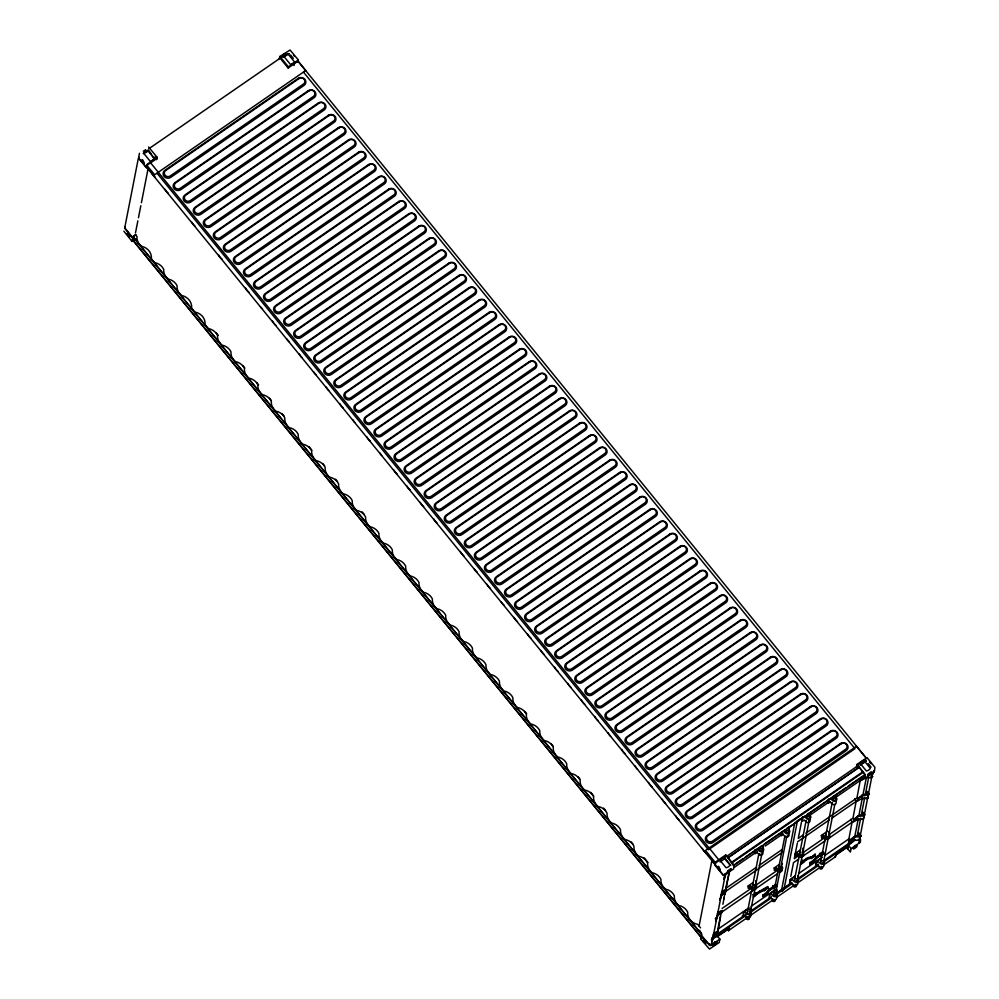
<?xml version="1.0" encoding="UTF-8"?>
<svg xmlns="http://www.w3.org/2000/svg" width="999" height="999" viewBox="0 0 999 999"><rect width="100%" height="100%" fill="white"/><g stroke="black" fill="none" stroke-linecap="round" stroke-linejoin="round"><path stroke-width="1.5" d="M800.674 863.823L800.699 863.024M768.356 887.636L768.069 888.448L767.682 886.875M815.147 854.245L815.334 855.868L814.547 855.206M762.774 896.228L762.799 896.053M858.953 833.116L860.963 836.063L860.351 834.827L855.581 836.425A1.573 1.449 11.1 0 1 854.807 836.488L849.537 840.196L849.5 842.619L853.458 840.471L859.215 840.084L859.864 836.725L854.12 837.112L849.887 840.621L849.5 842.619M867.169 798.663L866.595 797.751L867.169 798.663L868.418 797.801M867.257 794.392L866.745 791.658L867.831 795.304L869.105 794.405L868.531 793.106L863.773 794.692A1.573 1.449 11.1 0 1 862.999 794.767L857.729 798.476L857.679 800.898L861.65 798.75L867.394 798.363L868.056 795.004L862.312 795.391L858.066 798.9L857.679 800.898M870.653 777.047L871.265 777.796L872.639 776.448M766.483 892.444L767.17 894.23L766.708 892.694L762.949 895.029L763.461 895.928M754.208 894.555L767.519 886.588L768.056 888.061M814.322 861.725C815.634 856.368 803.608 871.103 814.135 861.425L813.71 860.901M712.762 937.374L717.494 933.004L717.894 931.006L713.423 934.015A1.573 1.449 11.1 0 1 713.136 934.677M716.857 916.508L720.529 913.011M138.262 158.754L124.738 227.784L132.293 237.213L133.391 237.375M139.435 153.297L138.536 158.142L146.403 167.795L147.24 164.198L157.155 157.343L148.564 147.003M753.845 884.552A1.498 1.386 11.1 0 0 752.871 886.75A1.498 1.386 11.1 0 0 755.431 886.488L754.62 884.664M785.888 830.968L786.088 832.317L787.462 832.891A1.498 1.386 11.1 0 0 788.748 831.368M782.317 889.31L777.697 892.719M789.647 884.252L783.716 888.511M809.714 817.532L809.814 816.845M825.261 837.999L820.579 862.037A1.498 1.386 11.1 0 0 822.976 863.011A1.498 1.386 11.1 0 0 822.627 860.626M862.961 776.111L864.859 778.446L874.038 772.115L874.237 770.666M763.436 895.703L763.011 896.777L767.007 893.943L766.708 892.694M810.551 863.074L810.014 862.474L813.848 860.189L813.623 860.951L815.571 857.991L819.255 855.456M784.04 889.098L797.364 821.215L804.982 815.958M145.754 150.037L145.579 150.924A2.498 0.649 -39.2 0 1 143.419 153.234M132.967 236.576L701.573 934.34L132.929 236.751L135.901 234.827M715.296 864.797L146.578 167.245L147.028 165.297L156.93 158.466M134.703 239.285L133.167 240.609L701.798 938.198M135.502 232.842L137.862 220.791M138.449 217.782L140.822 205.732M141.408 202.722L147.914 169.58M156.693 159.69L157.155 157.343M279.333 58.741L279.782 56.493L290.06 50.025L298.364 60.002L297.952 62.3M280.132 58.204L148.926 148.701M281.93 56.881L282.168 55.832M279.683 57.667L288.137 67.969M293.993 65.547L294.443 63.661M699.075 926.061L712.05 859.764M720.067 861.925L725.099 858.453L725.786 854.932L734.215 865.296L733.653 868.943L723.376 875.386L715.047 865.384L715.883 861.787L725.786 854.932M711.812 937.836L712.449 938.411L711.8 940.833M716.345 917.681L715.684 921.041L717.707 916.071L718.019 912.287L717.519 913.148A1.573 1.449 11.1 0 1 717.232 913.81M719.879 899.924L720.204 898.051M723.975 879.07L724.5 876.111M716.508 917.706L715.272 918.568M717.894 929.058L720.279 916.932M723.763 899.162L725.262 891.533M725.936 888.074L729.37 870.566M717.569 933.94L721.266 912.474L777.384 873.775M722.876 904.27L724.263 897.239M724.812 894.43L725.361 891.62L782.754 852.035M720.754 896.19A1.573 1.449 11.1 0 0 720.953 895.641L725.686 891.27L726.073 889.272L721.69 891.707M718.019 912.287L722.327 910.564L721.94 912.562L717.357 915.646M719.779 900.174L721.802 895.204L726.036 891.695L726.073 889.272M719.879 939.135L719.218 942.507L709.49 949.05L700.611 938.948L701.273 935.576L710.177 945.653L719.879 939.135L717.032 935.638M727.097 928.795L728.658 930.718L729.07 928.595L717.157 936.825M753.196 882.467L748.151 885.938L748.413 888.336L750.324 887.312L751.76 888.96A2.498 2.31 11.1 0 0 755.244 889.472A2.498 2.31 11.1 0 0 755.694 886.238M754.857 851.735L755.294 849.5L755.232 853.571L754.645 852.846M749.612 909.527L750.836 911.026A2.498 2.31 11.1 0 1 750.386 914.247A2.498 2.31 11.1 0 1 746.89 913.735L744.967 912.137L743.556 913.123L742.894 916.458L742.307 915.733M748.413 888.336L748.738 886.675L750.399 885.601L752.085 887.287A2.498 2.31 11.1 0 0 755.581 887.799A2.498 2.31 11.1 0 0 756.018 884.565M747.477 911.812L752.06 888.486M752.672 885.364L758.865 853.77M750.474 911.238L751.123 907.904M755.981 883.116L755.719 880.718M762.811 848.351L763.461 845.004M750.187 913.273L755.107 888.161M755.431 886.488L762 853.071M754.507 895.791L754.645 895.079M762.712 896.003L762.874 895.104M756.967 894.093L764.41 889.922L764.135 890.796M766.545 892.407L766.92 893.993L768.868 891.033L774.262 887.249L773.089 885.676L772.689 886.762M779.27 864.485L774.213 867.956L774.487 870.354L776.398 869.33L777.821 870.978A2.498 2.31 11.1 0 0 781.318 871.49A2.498 2.31 11.1 0 0 781.767 868.256M768.968 898.476L769.617 895.141L771.041 894.155L772.964 895.766A2.498 2.31 11.1 0 0 776.46 896.278A2.498 2.31 11.1 0 0 776.897 893.044M774.487 870.354L774.812 868.693L776.473 867.619L778.146 869.305A2.498 2.31 11.1 0 0 781.643 869.817A2.498 2.31 11.1 0 0 782.092 866.595M780.706 834.864L781.305 835.589L781.955 832.254M773.701 887.711L773.476 888.436L776.772 886.25L776.298 885.002A1.498 1.386 11.1 0 1 775.674 884.377L775.524 884.065M773.476 894.217L774.687 888.011M775.212 885.339L778.121 870.516M778.708 867.544L784.939 835.788M773.638 888.024L776.498 885.314A1.498 1.386 11.1 0 1 775.536 884.39L772.814 887M775.062 896.165L779.994 871.003M780.294 869.48L786.812 836.225M788.673 830.519L789.422 826.697M776.76 892.144L777.197 889.922M782.055 865.134L782.379 863.461M788.873 830.369L789.535 827.022M794.817 822.589L781.393 891.021L776.323 894.517M790.821 876.31L793.506 862.649L798.601 859.14M797.327 843.193L794.292 858.665L798.114 856.018M801.423 822.327L798.263 838.398L803.371 834.877M797.964 878.521A2.498 2.31 11.1 0 1 797.514 881.742A2.498 2.31 11.1 0 1 794.018 881.23L792.107 879.632L790.684 880.619L790.022 883.953L789.435 883.228M794.954 855.107L795.541 855.831L795.866 854.157L797.527 853.096L799.212 854.782A2.498 2.31 11.1 0 0 802.709 855.294A2.498 2.31 11.1 0 0 803.159 852.06M801.772 820.329L802.372 821.066L802.434 816.995M794.605 879.307L799.188 855.981M799.799 852.859L805.993 821.265M797.602 878.733L798.251 875.386M809.939 815.833L810.589 812.499M797.314 880.768L809.128 820.554M801.21 862.749L801.635 863.286L801.772 862.574M810.376 864.023L809.652 863.673L810.214 862.661M810.926 857.879L815.034 854.133L814.622 855.319M809.739 863.71L810.102 862.699L810.464 863.286M811.463 857.304L811.338 858.203L807.779 859.04L801.635 863.286M815.384 854.794L811.425 858.153L815.184 855.556L814.747 855.019L810.801 857.704L810.826 856.68L811.525 858.503L810.901 857.679M813.611 859.939L813.486 860.663M814.26 860.526L814.272 861.7M815.721 864.135L816.158 861.912L821.203 858.428M827.659 831.106L821.353 835.451L821.615 837.849L823.526 836.825L824.949 838.473A2.498 2.31 11.1 0 0 828.446 838.985A2.498 2.31 11.1 0 0 828.895 835.751M824.038 860.539A2.498 2.31 11.1 0 1 823.588 863.76A2.498 2.31 11.1 0 1 820.092 863.248L818.169 861.65L816.745 862.636L816.096 865.971L815.509 865.246M821.615 837.849L821.94 836.175L823.601 835.114L825.286 836.8A2.498 2.31 11.1 0 0 828.783 837.312A2.498 2.31 11.1 0 0 829.22 834.078M827.846 802.347L828.433 803.084L828.496 799.013M825.836 835.064L832.117 803.009M832.791 799.799L833.316 797.115M813.686 861.038L822.289 853.583L816.146 857.816L814.197 860.776M822.502 852.734L822.676 851.872A1.498 1.386 11.1 0 0 823.626 852.809L820.928 855.506M825.748 837.924L825.873 834.877A1.498 1.386 11.1 0 1 826.335 834.315M820.766 855.082L820.753 855.893L823.9 853.745L823.426 852.497M823.451 862.462L828.021 839.135M828.633 836.001L834.839 804.407M836.663 794.517L836.013 797.851L835.414 797.127M856.493 746.29L705.481 850.449L715.659 862.936L724.325 856.917M856.543 766.782L856.992 764.435L866.995 757.592L874.899 767.294L874.387 771.703M824.662 855.594L848.9 838.885L852.072 822.102L850.636 819.392M860.276 780.281L856.93 797.926L805.918 833.116M845.891 846.865L847.452 848.775L847.864 846.665L835.951 854.882L835.289 857.167L835.726 854.932L848.139 846.378M853.583 821.765L853.983 819.767L858.216 816.258L863.96 815.871L863.298 819.23L857.554 819.617L853.583 821.765L853.633 819.33L858.903 815.621A1.573 1.449 11.1 0 0 859.677 815.559L864.447 813.973M869.13 774.337L872.152 774.138L871.49 777.497L865.746 777.884L861.775 780.032L861.812 777.609L863.935 775.848M861.775 780.032L861.812 777.609M866.183 761.138L862.624 763.086L863.036 761.201M860.464 840.858L860.264 842.307L851.098 848.638L850.386 852.035L846.465 847.327M864.859 778.446L865.434 774.799L856.992 764.435M861.65 798.75L861.962 794.967M854.457 838.211L858.328 818.506M858.915 815.471L866.358 777.559M857.142 836.163L860.688 818.106M861.275 815.097L864.822 797.027M865.409 794.018L868.655 777.459M863.011 812.412L864.41 814.135M867.132 791.395L869.13 794.03L866.72 791.82M859.04 836.288L859.639 837.025L858.566 833.391M863.136 815.421L863.735 816.158L863.049 812.249M858.416 839.472L859.015 840.221M863.111 819.355L862.499 818.618L863.298 819.23M867.831 795.304L869.142 794.242M871.265 777.796L872.651 776.535M753.521 896.403L753.558 895.529A1.498 1.386 11.1 0 0 753.096 894.804L752.722 894.642M858.915 833.278L860.976 835.851L859.639 837.025M860.314 839.422L858.99 840.384M724.637 875.711L725.599 873.351M723.875 879.307L725.886 874.35L730.132 870.841M720.541 896.565L722.452 891.845L726.423 889.697M716.932 916.258L718.368 912.711L722.327 910.564M712.25 938.548L714.273 933.578L717.894 931.006M711.7 941.657L713.611 936.937L713.923 933.153M810.289 864.147L810.089 864.197M146.915 165.459L154.683 174.75L305.706 70.542L298.039 61.139L288.137 68.019M755.044 893.268L755.781 892.956L755.656 893.593M755.981 894.629L756.855 894.28L753.358 897.252A1.498 1.386 11.1 0 0 753.396 896.84L755.194 895.604M802.647 860.951C801.573 858.803 804.47 863.398 803.383 861.625M803.483 861.962L800.486 864.747A1.498 1.386 11.1 0 0 800.524 864.322L803.72 862.137M860.976 835.938L859.677 836.862M135.077 239.023L134.403 239.76M767.057 893.281L769.018 890.321L775.162 886.088M813.76 860.251L815.708 857.292L821.852 853.046M138.799 156.93L138.661 157.954L146.391 167.27M124.962 226.885L124.763 228.334L132.63 237.987L132.005 241.408L135.914 238.773M762.037 845.991L761.95 846.628M699.612 930.294L701.723 934.077L701.46 935.451L709.29 945.066C710.439 941.383 709.777 947.139 711.638 944.367L725.411 874.187L723.064 874.874L712.911 861.662M802.697 817.282L801.71 820.866M809.178 813.473L810.301 815.621A2.498 2.31 11.1 0 1 809.852 818.855A2.498 2.31 11.1 0 1 806.368 818.343L804.445 816.745M835.239 795.504L836.375 797.639A2.498 2.31 11.1 0 1 835.926 800.873A2.498 2.31 11.1 0 1 832.429 800.361L830.506 798.763M755.157 893.618C755.394 891.033 756.093 895.728 755.893 893.918M774.025 887.861L773.276 888.186L776.498 885.314M727.659 872.164L729.782 870.404M802.384 861.45L802.946 860.514L802.359 860.788M803.321 861.937L802.16 860.476M860.813 780.756L861.625 776.648M819.742 854.245C818.293 852.709 823.051 853.82 820.654 855.281M848.476 843.656L848.875 839.01M823.85 864.809L835.339 856.867M143.319 153.534L147.902 150.362L154.558 158.529M283.704 56.706L288.286 53.534M143.731 153.534L148.526 150.949L154.008 158.429A5.432 5.02 11.1 0 1 150.087 161.139L143.868 153.496A5.432 5.02 11.1 0 1 147.79 150.799L148.526 151.149M283.579 57.068L289.298 53.596M132.929 236.751L135.539 235.052M856.767 765.609L865.434 759.54M860.077 765.346L866.37 761.013M733.528 865.671L864.784 775.187L863.173 772.339L859.09 767.269L727.884 857.766L733.578 865.683M727.896 857.854L859.115 767.344L856.78 765.559M731.555 862.337L862.761 771.827M731.967 862.836L863.198 772.314M800.461 818.818L796.727 821.178M735.252 864.06L742.844 858.828M745.366 857.08L759.29 847.477M764.347 843.98L784.602 830.019M788.398 827.397L796.215 822.589L795.641 822.077M808.803 813.336L845.654 787.911M848.188 786.163L862.162 776.523M734.565 867.169L757.529 851.335M765.172 846.053L783.029 833.74M809.352 815.584L829.757 801.51M837.412 796.228L860.376 780.394M755.232 853.571L757.155 852.534L758.578 854.182A2.498 2.31 11.1 0 0 762.075 854.694A2.498 2.31 11.1 0 0 762.512 851.473M781.305 835.589L783.216 834.565L784.64 836.2A2.498 2.31 11.1 0 0 788.136 836.712A2.498 2.31 11.1 0 0 788.586 833.491M802.372 821.066L804.282 820.029L805.706 821.678A2.498 2.31 11.1 0 0 809.202 822.189A2.498 2.31 11.1 0 0 809.652 818.955M828.433 803.084L830.356 802.047L831.78 803.696A2.498 2.31 11.1 0 0 835.276 804.207A2.498 2.31 11.1 0 0 835.713 800.986M873.201 773.413L871.927 774.437L873.163 773.576M756.63 867.107L726.023 888.223L729.72 870.941M759.19 865.346L782.142 849.512M797.602 841.795L829.482 819.804M832.03 818.044L856.268 801.323L854.732 798.526L856.168 801.235L852.959 818.193L828.72 834.914M800.324 849.949L795.279 853.433L795.866 854.157M795.541 855.831L797.464 854.807L798.888 856.455A2.498 2.31 11.1 0 0 802.384 856.967A2.498 2.31 11.1 0 0 802.821 853.733M722.052 908.491L751.385 888.248M755.207 885.614L778.171 869.779M803.221 852.497L824.899 837.549M801.161 857.379L825.386 840.659M829.22 838.024L852.172 822.189M863.735 816.158L865.084 814.772M801.348 862.037L807.492 857.804L811.126 856.905M756.53 893.568L760.227 891.021L764.322 889.809M802.434 861.9L807.354 858.516L811.538 857.417M760.788 890.846L753.558 895.991A1.498 1.386 11.1 0 0 753.458 895.554M800.699 863.473L807.929 858.328M764.21 890.721L766.745 888.96M822.676 851.872L819.729 854.62M774.725 885.551L768.581 889.797L766.483 893.468L768.443 890.509L773.363 887.112M820.778 855.519L823.463 853.658A1.498 1.386 11.1 0 0 823.9 853.745M762.674 896.103L766.545 893.556M763.336 895.803L767.244 893.206M717.994 929.17L748.601 908.054M751.148 906.293L774.113 890.459M795.329 875.823L790.234 879.345L789.61 884.015M799.163 873.188L822.115 857.354M749.275 908.041L742.956 912.399L743.556 913.123M775.336 890.059L769.03 894.417L769.617 895.141M791.358 879.02L795.142 876.41M713.336 936.862L746.228 914.185M771.515 896.74L750.012 911.563A1.498 1.386 11.1 0 1 749.774 913.511A1.498 1.386 11.1 0 1 747.677 913.198A1.498 1.386 11.1 0 1 747.951 911.263M776.573 893.243L781.63 889.759L782.941 890.496L781.393 891.021L782.417 890.846M784.277 887.936L791.895 882.679M798.251 878.296L818.581 864.272M823.663 860.763L854.157 839.734A1.573 1.449 11.1 0 0 854.932 839.784M851.061 842.132L848.638 843.743M711.725 939.072L745.916 915.484M750.986 911.987L769.992 898.888M782.667 890.146L791.583 883.99M797.951 879.595L818.331 865.534M824.699 861.15L852.721 841.82M711.3 939.809L729.345 928.308L728.658 930.718M728.87 930.319L746.603 918.093M749.138 916.345L773.189 899.749M776.997 897.127L793.456 885.763M797.252 883.153L820.054 867.419M847.452 848.775L848.351 845.266L855.444 839.659M298.039 61.189L866.707 758.691L856.368 746.141M150.612 162.862L719.292 860.439M861.425 779.607L865.396 777.459M853.233 821.328L855.881 819.904M849.15 842.194L851.785 840.771M783.378 831.268L785.301 832.866A2.498 2.31 11.1 0 0 788.798 833.378A2.498 2.31 11.1 0 0 789.247 830.144M757.317 849.25L759.228 850.848A2.498 2.31 11.1 0 0 762.724 851.36A2.498 2.31 11.1 0 0 763.174 848.126M817.519 864.997L819.442 866.595A2.498 2.31 11.1 0 0 823.875 864.984M791.445 882.966L793.368 884.577A2.498 2.31 11.1 0 0 797.814 882.966M770.391 897.502L772.302 899.1A2.498 2.31 11.1 0 0 776.747 897.502M744.317 915.484L746.241 917.082A2.498 2.31 11.1 0 0 749.737 917.594A2.498 2.31 11.1 0 0 750.174 914.36M298.364 60.002L288.361 66.846L279.92 56.518M768.318 887.424L764.347 890.009L763.673 889.222L763.748 890.321M861.725 798.026L862.337 798.126A1.573 1.449 11.1 0 0 863.111 798.051M813.661 859.889L814.272 860.713M855.082 840.097L853.109 840.047L853.77 836.687M150.999 153.534L148.152 150.062M869.43 761.962L871.153 763.736M859.09 767.269L857.279 766.171L726.086 856.755L725.574 856.056M826.073 836.263L827.459 836.825A1.498 1.386 11.1 0 0 828.733 835.289M748.638 917.094C750.761 921.902 744.355 918.093 746.34 917.606L746.54 918.98L747.926 919.555L749.113 918.73L748.913 917.357M293.943 55.632L294.568 56.281M290.547 54.97L293.319 58.367M868.143 763.548L871.078 767.157M303.521 72.19L854.957 748.688L708.478 849.724L157.03 173.227M857.866 815.821L857.204 819.18L858.241 818.993A1.573 1.449 11.1 0 0 859.015 818.918M848.238 845.129L851.098 848.638M828.596 831.905L829.182 832.629M821.353 835.451L821.94 836.175M820.154 853.221L821.39 854.744M816.158 861.912L816.745 862.636M802.846 848.213L803.121 850.611L802.522 849.887M790.084 879.882L790.684 880.619M774.213 867.956L774.812 868.693M773.026 885.726L774.262 887.249M155.157 156.294L156.918 158.516M748.151 885.938L748.738 886.675M725.099 858.453L730.806 865.446M722.115 891.42L721.453 894.779M717.494 933.004L713.261 936.513M216.221 332.904L218.194 335.327M242.832 365.559L244.805 367.969M256.631 382.48L258.604 384.902M269.443 398.201L271.416 400.624M282.255 413.923L284.228 416.333M308.866 446.565L311.825 450.199M322.665 463.499L324.638 465.909M335.489 479.208L337.45 481.63M362.1 511.863L364.061 514.273M524.725 711.363L526.698 713.786M551.336 744.005L553.309 746.428M577.946 776.66L579.919 779.07M590.759 792.382L593.718 796.003M603.571 808.091L605.544 810.514M631.168 841.945L633.141 844.367M643.98 857.666L647.926 862.512M135.202 234.353L136.975 236.538A12.163 11.214 11.1 0 0 141.471 246.328A12 11.064 11.1 0 1 151.373 258.466A12.163 11.214 11.1 0 0 154.833 262.712A12 11.064 11.1 0 1 163.686 269.305A12.163 11.214 11.1 0 0 168.182 279.096A12 11.064 11.1 0 1 177.048 285.689A12.163 11.214 11.1 0 0 181.543 295.479A12.325 11.364 11.1 0 1 191.633 307.854A12.163 11.214 11.1 0 0 195.092 312.1A12.163 11.214 11.1 0 1 205.082 324.363A12.163 11.214 11.1 0 0 208.541 328.609A12.163 11.214 11.1 0 1 217.495 335.314A12.163 11.214 11.1 0 0 221.99 345.105A12.163 11.214 11.1 0 1 230.956 351.823A12.163 11.214 11.1 0 0 235.439 361.613A12.163 11.214 11.1 0 1 244.405 368.319A12.163 11.214 11.1 0 0 248.901 378.109A12.163 11.214 11.1 0 1 257.854 384.827A12.163 11.214 11.1 0 0 262.35 394.617A12.163 11.214 11.1 0 1 271.303 401.323A12.163 11.214 11.1 0 0 275.799 411.113A12.163 11.214 11.1 0 1 284.765 417.832A12.163 11.214 11.1 0 0 289.248 427.622A12.163 11.214 11.1 0 1 298.214 434.328A12.163 11.214 11.1 0 0 302.709 444.13A12.163 11.214 11.1 0 1 311.663 450.836A12.163 11.214 11.1 0 0 316.159 460.626A12.163 11.214 11.1 0 1 325.112 467.332A12.163 11.214 11.1 0 0 329.608 477.135A12.163 11.214 11.1 0 1 338.574 483.841A12.325 11.364 11.1 0 0 343.156 493.756A12.325 11.364 11.1 0 1 352.21 500.574A12.163 11.214 11.1 0 0 356.705 510.377A12 11.064 11.1 0 1 365.572 516.958A12.163 11.214 11.1 0 0 370.067 526.76A12 11.064 11.1 0 1 378.921 533.354A12.163 11.214 11.1 0 0 383.416 543.144A12 11.064 11.1 0 1 392.282 549.737A12.163 11.214 11.1 0 0 396.778 559.527A12 11.064 11.1 0 1 405.644 566.121A12.163 11.214 11.1 0 0 410.127 575.911A12 11.064 11.1 0 1 418.993 582.504A12.163 11.214 11.1 0 0 423.489 592.295A12 11.064 11.1 0 1 432.355 598.888A12.163 11.214 11.1 0 0 436.838 608.678A12 11.064 11.1 0 1 445.704 615.272A12.163 11.214 11.1 0 0 450.199 625.062A12 11.064 11.1 0 1 459.065 631.655A12.163 11.214 11.1 0 0 463.548 641.445A12 11.064 11.1 0 1 472.415 648.039A12.163 11.214 11.1 0 0 476.91 657.841A12.325 11.364 11.1 0 1 485.964 664.66A12.163 11.214 11.1 0 0 490.459 674.45A12.163 11.214 11.1 0 1 499.425 681.168A12.163 11.214 11.1 0 0 503.908 690.958A12.163 11.214 11.1 0 1 512.874 697.664A12.163 11.214 11.1 0 0 517.357 707.467A12.163 11.214 11.1 0 1 526.323 714.173A12.163 11.214 11.1 0 0 530.819 723.963A12.163 11.214 11.1 0 1 539.772 730.669A12.163 11.214 11.1 0 0 544.268 740.471A12.163 11.214 11.1 0 1 553.234 747.177A12.163 11.214 11.1 0 0 557.717 756.967A12.163 11.214 11.1 0 1 566.683 763.686A12.163 11.214 11.1 0 0 571.166 773.476A12.163 11.214 11.1 0 1 580.132 780.182A12.163 11.214 11.1 0 0 584.627 789.972A12.163 11.214 11.1 0 1 593.581 796.69A12.163 11.214 11.1 0 0 598.076 806.48A12.163 11.214 11.1 0 1 607.042 813.186A12.163 11.214 11.1 0 0 611.525 822.976A12.163 11.214 11.1 0 1 620.491 829.694A12.163 11.214 11.1 0 0 624.974 839.485A12.163 11.214 11.1 0 1 633.94 846.19A12.325 11.364 11.1 0 0 638.523 856.106A12.325 11.364 11.1 0 1 647.589 862.936A12.163 11.214 11.1 0 0 652.072 872.726A12 11.064 11.1 0 1 660.938 879.32A12.163 11.214 11.1 0 0 665.434 889.11A12 11.064 11.1 0 1 674.3 895.703A12.163 11.214 11.1 0 0 678.783 905.494A12 11.064 11.1 0 1 687.649 912.087A12.163 11.214 11.1 0 0 697.652 924.35L700.549 927.871M133.192 240.434L701.835 938.024M132.005 241.408L123.876 231.206M860.251 840.946L860.514 839.572L860.102 841.957L858.865 842.819L872.639 772.627L874.013 770.753M832.267 802.484L832.567 803.159M802.372 852.609L802.572 853.983A1.498 1.386 11.1 0 1 799.999 854.232A1.498 1.386 11.1 0 1 800.986 852.035M762.387 848.675L762.587 850.049A1.498 1.386 11.1 0 1 760.014 850.311A1.498 1.386 11.1 0 1 761.001 848.114M714.897 941.57L714.847 942.257A5.432 5.02 11.1 0 1 712.537 944.48M530.956 638.161A12.163 11.214 11.1 0 1 527.497 633.915M490.509 588.536A12.163 11.214 11.1 0 1 487.05 584.29M517.507 621.665A12.163 11.214 11.1 0 1 514.048 617.419M705.744 852.584A12.163 11.214 11.1 0 1 702.285 848.338M679.033 819.817A12.163 11.214 11.1 0 1 675.574 815.571M665.671 803.421A12.163 11.214 11.1 0 1 662.212 799.188M652.122 786.812A12.325 11.364 11.1 0 1 648.563 782.442M637.537 769.28A12.163 11.214 11.1 0 1 635.114 765.946M625.124 753.683A12.163 11.214 11.1 0 1 621.665 749.437M610.626 736.275A12.163 11.214 11.1 0 1 608.216 732.941M598.214 720.679A12.163 11.214 11.1 0 1 594.755 716.433M584.765 704.17A12.163 11.214 11.1 0 1 581.306 699.937M571.316 687.674A12.163 11.214 11.1 0 1 567.857 683.428M557.867 671.166A12.163 11.214 11.1 0 1 554.408 666.92M544.405 654.67A12.163 11.214 11.1 0 1 540.946 650.424M504.058 605.157A12.163 11.214 11.1 0 1 501.248 602.085M477.147 572.152A12.163 11.214 11.1 0 1 474.338 569.08M463.798 555.769A12.163 11.214 11.1 0 1 460.339 551.523M437.087 523.001A12.163 11.214 11.1 0 1 433.628 518.756M423.726 506.618A12.163 11.214 11.1 0 1 420.267 502.372M410.364 490.222A12.163 11.214 11.1 0 1 406.905 485.989M397.015 473.838A12.163 11.214 11.1 0 1 393.556 469.605M381.668 455.519A12.163 11.214 11.1 0 1 380.194 453.209M370.304 441.071A12.163 11.214 11.1 0 1 366.845 436.825M354.695 422.465A12.325 11.364 11.1 0 1 353.196 420.092M343.206 407.829A12.163 11.214 11.1 0 1 339.747 403.584M328.708 390.422A12.163 11.214 11.1 0 1 326.298 387.088M316.296 374.825A12.163 11.214 11.1 0 1 313.486 371.753M301.81 357.417A12.163 11.214 11.1 0 1 299.388 354.083M289.398 341.82A12.163 11.214 11.1 0 1 286.588 338.748M275.949 325.312A12.163 11.214 11.1 0 1 272.49 321.079M262.487 308.816A12.163 11.214 11.1 0 1 260.502 306.88M249.038 292.307A12.163 11.214 11.1 0 1 245.579 288.074M222.14 259.303A12.163 11.214 11.1 0 1 218.681 255.057M155.07 177.023A12.163 11.214 11.1 0 1 151.611 172.79M195.13 226.186A12.163 11.214 11.1 0 1 191.671 221.94M168.419 193.419A12.163 11.214 11.1 0 1 164.96 189.173M143.332 151.261A3.996 1.036 -39.2 0 1 145.417 149.975M795.429 884.39A1.498 1.386 11.1 0 1 796.24 886.225A1.498 1.386 11.1 0 1 794.292 886.925A1.498 1.386 11.1 0 1 793.468 885.102M809.714 817.544A1.498 1.386 11.1 0 1 807.429 818.056A1.498 1.386 11.1 0 1 807.417 815.858M809.065 820.878A1.498 1.386 11.1 0 1 808.591 821.44M806.493 821.141A1.498 1.386 11.1 0 1 806.193 820.466M760.689 846.328A1.498 1.386 11.1 0 1 763.024 847.077A1.498 1.386 11.1 0 1 761.538 848.838A1.498 1.386 11.1 0 1 760.214 846.89M759.977 854.095A1.498 1.386 11.1 0 1 759.365 853.646M749.125 916.845A1.498 1.386 11.1 0 1 748.413 917.094M747.639 916.982A1.498 1.386 11.1 0 1 747.027 916.533M776.772 886.25A1.498 1.386 11.1 0 1 776.335 886.175M786.75 828.346A1.498 1.386 11.1 0 1 789.098 829.095A1.498 1.386 11.1 0 1 787.612 830.856A1.498 1.386 11.1 0 1 786.288 828.908M774.974 899.375A1.498 1.386 11.1 0 1 774.712 901.31A1.498 1.386 11.1 0 1 772.614 900.998A1.498 1.386 11.1 0 1 772.876 899.063M785.888 830.943A1.498 1.386 11.1 0 1 787.075 830.132M775.499 893.131A1.498 1.386 11.1 0 1 775.848 895.529A1.498 1.386 11.1 0 1 773.451 894.542L773.551 893.843A1.498 1.386 11.1 0 1 774.725 893.019M821.49 866.408A1.498 1.386 11.1 0 1 822.314 868.243A1.498 1.386 11.1 0 1 820.366 868.943A1.498 1.386 11.1 0 1 819.542 867.12M835.589 798.189A1.498 1.386 11.1 0 1 834.602 800.386L833.228 799.824L833.016 798.463A1.498 1.386 11.1 0 1 833.491 797.876M796.565 878.608A1.498 1.386 11.1 0 1 797.102 880.843A1.498 1.386 11.1 0 1 794.667 880.481A1.498 1.386 11.1 0 1 795.791 878.496M787.999 835.414A1.498 1.386 11.1 0 1 787.537 835.976M780.694 866.682A1.498 1.386 11.1 0 1 780.319 869.33L778.945 868.768L778.733 867.382A1.498 1.386 11.1 0 1 779.919 866.57M820.679 861.325A1.498 1.386 11.1 0 1 821.865 860.514M802.234 855.656A1.498 1.386 11.1 0 1 801.772 856.218M721.54 892.569A1.573 1.449 11.1 0 1 721.328 892.944M725.049 874.774A1.573 1.449 11.1 0 1 724.762 875.449M285.864 54.158A2.498 0.649 -39.2 0 1 284.715 55.657M283.704 56.468A2.498 0.649 -39.2 0 1 282.754 57.018M282.555 55.395A3.996 1.036 -39.2 0 1 284.715 53.746M855.132 845.504A5.432 5.02 11.1 0 1 854.17 846.777M713.136 944.842L713.286 945.791A3.996 1.036 -39.2 0 0 716.445 943.605L717.07 942.119A2.498 0.649 -39.2 0 0 715.296 942.532A2.498 0.649 -39.2 0 0 713.136 944.842M727.559 871.328L727.384 872.227A2.498 0.649 -39.2 0 0 729.17 871.815A2.498 0.649 -39.2 0 0 731.318 869.505L731.168 868.556A3.996 1.036 -39.2 0 0 728.009 870.728L727.559 871.328M853.421 848.076L853.583 849.025A3.996 1.036 -39.2 0 0 856.73 846.852L857.367 845.354A2.498 0.649 -39.2 0 0 855.581 845.766A2.498 0.649 -39.2 0 0 853.421 848.076M867.844 774.562L867.669 775.461A2.498 0.649 -39.2 0 0 869.455 775.049A2.498 0.649 -39.2 0 0 871.615 772.739L871.453 771.79A3.996 1.036 -39.2 0 0 868.306 773.963L867.844 774.562M284.153 56.743L290.384 64.373A5.432 5.02 11.1 0 0 294.293 61.676L288.074 54.033A5.432 5.02 11.1 0 0 284.153 56.743M719.854 860.102L726.073 867.731A5.432 5.02 11.1 0 0 729.994 865.034L723.763 857.404A5.432 5.02 11.1 0 0 719.854 860.102M860.139 763.336L866.37 770.978A5.432 5.02 11.1 0 0 870.279 768.268L864.06 760.639A5.432 5.02 11.1 0 0 860.139 763.336M703.758 939.435L703.521 939.609A6.319 1.811 55.4 0 0 703.358 940.471L705.556 943.643A6.319 1.811 55.4 0 0 705.968 942.606L703.758 939.435M298.239 78.359L164.947 170.292A4.733 4.358 11.1 0 0 164.111 176.411A4.733 4.358 11.1 0 0 170.717 177.372L304.008 85.439A4.733 4.358 11.1 0 0 304.845 79.333A4.733 4.358 11.1 0 0 298.239 78.359M299.001 78.559L165.722 170.492A3.659 3.384 11.1 0 0 165.06 175.237A3.659 3.384 11.1 0 0 170.192 175.986L303.471 84.053A3.659 3.384 11.1 0 0 304.133 79.308A3.659 3.384 11.1 0 0 299.001 78.559M308.279 90.684L174.987 182.617A4.733 4.358 11.1 0 0 174.151 188.724A4.733 4.358 11.1 0 0 180.757 189.698L314.048 97.765A4.733 4.358 11.1 0 0 314.885 91.646A4.733 4.358 11.1 0 0 308.279 90.684M309.041 90.884L175.762 182.817A3.659 3.384 11.1 0 0 175.1 187.55A3.659 3.384 11.1 0 0 180.232 188.299L313.511 96.366A3.659 3.384 11.1 0 0 314.173 91.633A3.659 3.384 11.1 0 0 309.041 90.884M318.319 102.997L185.027 194.93A4.733 4.358 11.1 0 0 184.191 201.049A4.733 4.358 11.1 0 0 190.809 202.01L324.088 110.077A4.733 4.358 11.1 0 0 324.937 103.971A4.733 4.358 11.1 0 0 318.319 102.997M319.081 103.197L185.802 195.13A3.659 3.384 11.1 0 0 185.14 199.875A3.659 3.384 11.1 0 0 190.272 200.624L323.564 108.691A3.659 3.384 11.1 0 0 324.213 103.946A3.659 3.384 11.1 0 0 319.081 103.197M328.359 115.322L195.08 207.255A4.733 4.358 11.1 0 0 194.231 213.361A4.733 4.358 11.1 0 0 200.849 214.335L334.128 122.402A4.733 4.358 11.1 0 0 334.977 116.284A4.733 4.358 11.1 0 0 328.359 115.322M329.121 115.522L195.841 207.455A3.659 3.384 11.1 0 0 195.192 212.188A3.659 3.384 11.1 0 0 200.312 212.937L333.604 121.004A3.659 3.384 11.1 0 0 334.253 116.271A3.659 3.384 11.1 0 0 329.121 115.522M338.399 127.635L205.12 219.568A4.733 4.358 11.1 0 0 204.271 225.687A4.733 4.358 11.1 0 0 210.889 226.648L344.168 134.715A4.733 4.358 11.1 0 0 345.017 128.609A4.733 4.358 11.1 0 0 338.399 127.635M339.161 127.835L205.881 219.768A3.659 3.384 11.1 0 0 205.232 224.5A3.659 3.384 11.1 0 0 210.352 225.262L343.644 133.329A3.659 3.384 11.1 0 0 344.293 128.584A3.659 3.384 11.1 0 0 339.161 127.835M348.439 139.96L215.16 231.893A4.733 4.358 11.1 0 0 214.31 237.999A4.733 4.358 11.1 0 0 220.929 238.973L354.208 147.04A4.733 4.358 11.1 0 0 355.057 140.921A4.733 4.358 11.1 0 0 348.439 139.96M349.213 140.16L215.921 232.093A3.659 3.384 11.1 0 0 215.272 236.825A3.659 3.384 11.1 0 0 220.392 237.575L353.683 145.642A3.659 3.384 11.1 0 0 354.333 140.909A3.659 3.384 11.1 0 0 349.213 140.16M358.479 152.273L225.2 244.206A4.733 4.358 11.1 0 0 224.35 250.312A4.733 4.358 11.1 0 0 230.969 251.286L364.248 159.353A4.733 4.358 11.1 0 0 365.097 153.247A4.733 4.358 11.1 0 0 358.479 152.273M359.253 152.472L225.961 244.405A3.659 3.384 11.1 0 0 225.312 249.138A3.659 3.384 11.1 0 0 230.432 249.9L363.723 157.967A3.659 3.384 11.1 0 0 364.373 153.222A3.659 3.384 11.1 0 0 359.253 152.472M368.519 164.585L235.24 256.518A4.733 4.358 11.1 0 0 234.39 262.637A4.733 4.358 11.1 0 0 241.009 263.599L374.3 171.666A4.733 4.358 11.1 0 0 375.137 165.559A4.733 4.358 11.1 0 0 368.519 164.585M369.293 164.785L236.001 256.718A3.659 3.384 11.1 0 0 235.352 261.463A3.659 3.384 11.1 0 0 240.472 262.213L373.763 170.28A3.659 3.384 11.1 0 0 374.413 165.547A3.659 3.384 11.1 0 0 369.293 164.785M378.559 176.91L245.279 268.843A4.733 4.358 11.1 0 0 244.443 274.95A4.733 4.358 11.1 0 0 251.049 275.924L384.34 183.991A4.733 4.358 11.1 0 0 385.177 177.872A4.733 4.358 11.1 0 0 378.559 176.91M379.333 177.11L246.041 269.043A3.659 3.384 11.1 0 0 245.392 273.776A3.659 3.384 11.1 0 0 250.524 274.525L383.803 182.592A3.659 3.384 11.1 0 0 384.453 177.859A3.659 3.384 11.1 0 0 379.333 177.11M388.611 189.223L255.319 281.156A4.733 4.358 11.1 0 0 254.483 287.275A4.733 4.358 11.1 0 0 261.089 288.236L394.38 196.303A4.733 4.358 11.1 0 0 395.217 190.197A4.733 4.358 11.1 0 0 388.611 189.223M389.373 189.423L256.081 281.356A3.659 3.384 11.1 0 0 255.432 286.101A3.659 3.384 11.1 0 0 260.564 286.85L393.843 194.917A3.659 3.384 11.1 0 0 394.493 190.172A3.659 3.384 11.1 0 0 389.373 189.423M398.651 201.548L265.359 293.481A4.733 4.358 11.1 0 0 264.523 299.588A4.733 4.358 11.1 0 0 271.129 300.562L404.42 208.629A4.733 4.358 11.1 0 0 405.257 202.51A4.733 4.358 11.1 0 0 398.651 201.548M399.413 201.748L266.121 293.681A3.659 3.384 11.1 0 0 265.472 298.414A3.659 3.384 11.1 0 0 270.604 299.163L403.883 207.23A3.659 3.384 11.1 0 0 404.545 202.497A3.659 3.384 11.1 0 0 399.413 201.748M408.691 213.861L275.399 305.794A4.733 4.358 11.1 0 0 274.563 311.913A4.733 4.358 11.1 0 0 281.169 312.874L414.46 220.941A4.733 4.358 11.1 0 0 415.297 214.835A4.733 4.358 11.1 0 0 408.691 213.861M409.453 214.061L276.174 305.994A3.659 3.384 11.1 0 0 275.512 310.739A3.659 3.384 11.1 0 0 280.644 311.488L413.923 219.555A3.659 3.384 11.1 0 0 414.585 214.81A3.659 3.384 11.1 0 0 409.453 214.061M418.731 226.186L285.439 318.119A4.733 4.358 11.1 0 0 284.603 324.225A4.733 4.358 11.1 0 0 291.209 325.199L424.5 233.267A4.733 4.358 11.1 0 0 425.337 227.148A4.733 4.358 11.1 0 0 418.731 226.186M419.493 226.386L286.214 318.319A3.659 3.384 11.1 0 0 285.552 323.052A3.659 3.384 11.1 0 0 290.684 323.801L423.963 231.868A3.659 3.384 11.1 0 0 424.625 227.135A3.659 3.384 11.1 0 0 419.493 226.386M428.771 238.499L295.479 330.432A4.733 4.358 11.1 0 0 294.643 336.538A4.733 4.358 11.1 0 0 301.261 337.512L434.54 245.579A4.733 4.358 11.1 0 0 435.389 239.473A4.733 4.358 11.1 0 0 428.771 238.499M429.533 238.699L296.253 330.632A3.659 3.384 11.1 0 0 295.592 335.364A3.659 3.384 11.1 0 0 300.724 336.126L434.016 244.193A3.659 3.384 11.1 0 0 434.665 239.448A3.659 3.384 11.1 0 0 429.533 238.699M438.811 250.824L305.532 342.744A4.733 4.358 11.1 0 0 304.683 348.863A4.733 4.358 11.1 0 0 311.301 349.825L444.58 257.892A4.733 4.358 11.1 0 0 445.429 251.785A4.733 4.358 11.1 0 0 438.811 250.824M439.572 251.011L306.293 342.944A3.659 3.384 11.1 0 0 305.644 347.689A3.659 3.384 11.1 0 0 310.764 348.439L444.056 256.506A3.659 3.384 11.1 0 0 444.705 251.773A3.659 3.384 11.1 0 0 439.572 251.011M448.851 263.137L315.572 355.07A4.733 4.358 11.1 0 0 314.722 361.176A4.733 4.358 11.1 0 0 321.341 362.15L454.62 270.217A4.733 4.358 11.1 0 0 455.469 264.111A4.733 4.358 11.1 0 0 448.851 263.137M449.612 263.336L316.333 355.269A3.659 3.384 11.1 0 0 315.684 360.002A3.659 3.384 11.1 0 0 320.804 360.751L454.095 268.818A3.659 3.384 11.1 0 0 454.745 264.086A3.659 3.384 11.1 0 0 449.612 263.336M458.891 275.449L325.612 367.382A4.733 4.358 11.1 0 0 324.762 373.501A4.733 4.358 11.1 0 0 331.381 374.463L464.66 282.53A4.733 4.358 11.1 0 0 465.509 276.423A4.733 4.358 11.1 0 0 458.891 275.449M459.665 275.649L326.373 367.582A3.659 3.384 11.1 0 0 325.724 372.327A3.659 3.384 11.1 0 0 330.844 373.077L464.135 281.144A3.659 3.384 11.1 0 0 464.785 276.411A3.659 3.384 11.1 0 0 459.665 275.649M468.931 287.774L335.652 379.707A4.733 4.358 11.1 0 0 334.802 385.814A4.733 4.358 11.1 0 0 341.421 386.788L474.7 294.855A4.733 4.358 11.1 0 0 475.549 288.736A4.733 4.358 11.1 0 0 468.931 287.774M469.705 287.974L336.413 379.907A3.659 3.384 11.1 0 0 335.764 384.64A3.659 3.384 11.1 0 0 340.884 385.389L474.175 293.456A3.659 3.384 11.1 0 0 474.825 288.723A3.659 3.384 11.1 0 0 469.705 287.974M478.971 300.087L345.691 392.02A4.733 4.358 11.1 0 0 344.842 398.139A4.733 4.358 11.1 0 0 351.461 399.101L484.752 307.168A4.733 4.358 11.1 0 0 485.589 301.061A4.733 4.358 11.1 0 0 478.971 300.087M479.745 300.287L346.453 392.22A3.659 3.384 11.1 0 0 345.804 396.965A3.659 3.384 11.1 0 0 350.924 397.714L484.215 305.781A3.659 3.384 11.1 0 0 484.865 301.036A3.659 3.384 11.1 0 0 479.745 300.287M489.011 312.412L355.731 404.345A4.733 4.358 11.1 0 0 354.895 410.452A4.733 4.358 11.1 0 0 361.501 411.426L494.792 319.493A4.733 4.358 11.1 0 0 495.629 313.374A4.733 4.358 11.1 0 0 489.011 312.412M489.785 312.612L356.493 404.545A3.659 3.384 11.1 0 0 355.844 409.278A3.659 3.384 11.1 0 0 360.976 410.027L494.255 318.094A3.659 3.384 11.1 0 0 494.905 313.361A3.659 3.384 11.1 0 0 489.785 312.612M499.063 324.725L365.771 416.658A4.733 4.358 11.1 0 0 364.935 422.777A4.733 4.358 11.1 0 0 371.541 423.738L504.832 331.805A4.733 4.358 11.1 0 0 505.669 325.699A4.733 4.358 11.1 0 0 499.063 324.725M499.825 324.925L366.533 416.858A3.659 3.384 11.1 0 0 365.884 421.603A3.659 3.384 11.1 0 0 371.016 422.352L504.295 330.419A3.659 3.384 11.1 0 0 504.945 325.674A3.659 3.384 11.1 0 0 499.825 324.925M509.103 337.05L375.811 428.983A4.733 4.358 11.1 0 0 374.975 435.089A4.733 4.358 11.1 0 0 381.581 436.063L514.872 344.131A4.733 4.358 11.1 0 0 515.709 338.012A4.733 4.358 11.1 0 0 509.103 337.05M509.865 337.25L376.573 429.183A3.659 3.384 11.1 0 0 375.924 433.916A3.659 3.384 11.1 0 0 381.056 434.665L514.335 342.732A3.659 3.384 11.1 0 0 514.997 337.999A3.659 3.384 11.1 0 0 509.865 337.25M519.143 349.363L385.851 441.296A4.733 4.358 11.1 0 0 385.015 447.402A4.733 4.358 11.1 0 0 391.62 448.376L524.912 356.443A4.733 4.358 11.1 0 0 525.749 350.337A4.733 4.358 11.1 0 0 519.143 349.363M519.905 349.563L386.625 441.496A3.659 3.384 11.1 0 0 385.964 446.228A3.659 3.384 11.1 0 0 391.096 446.99L524.375 355.057A3.659 3.384 11.1 0 0 525.037 350.312A3.659 3.384 11.1 0 0 519.905 349.563M529.183 361.675L395.891 453.608A4.733 4.358 11.1 0 0 395.055 459.727A4.733 4.358 11.1 0 0 401.66 460.689L534.952 368.756A4.733 4.358 11.1 0 0 535.789 362.649A4.733 4.358 11.1 0 0 529.183 361.675M529.945 361.875L396.665 453.808A3.659 3.384 11.1 0 0 396.004 458.553A3.659 3.384 11.1 0 0 401.136 459.303L534.415 367.37A3.659 3.384 11.1 0 0 535.077 362.637A3.659 3.384 11.1 0 0 529.945 361.875M539.223 374.001L405.931 465.934A4.733 4.358 11.1 0 0 405.094 472.04A4.733 4.358 11.1 0 0 411.713 473.014L544.992 381.081A4.733 4.358 11.1 0 0 545.841 374.962A4.733 4.358 11.1 0 0 539.223 374.001M539.984 374.2L406.705 466.133A3.659 3.384 11.1 0 0 406.044 470.866A3.659 3.384 11.1 0 0 411.176 471.615L544.467 379.682A3.659 3.384 11.1 0 0 545.117 374.95A3.659 3.384 11.1 0 0 539.984 374.2M549.263 386.313L415.984 478.246A4.733 4.358 11.1 0 0 415.134 484.365A4.733 4.358 11.1 0 0 421.753 485.327L555.032 393.394A4.733 4.358 11.1 0 0 555.881 387.287A4.733 4.358 11.1 0 0 549.263 386.313M550.024 386.513L416.745 478.446A3.659 3.384 11.1 0 0 416.096 483.191A3.659 3.384 11.1 0 0 421.216 483.941L554.507 392.008A3.659 3.384 11.1 0 0 555.157 387.262A3.659 3.384 11.1 0 0 550.024 386.513M559.303 398.638L426.024 490.571A4.733 4.358 11.1 0 0 425.174 496.678A4.733 4.358 11.1 0 0 431.793 497.652L565.072 405.719A4.733 4.358 11.1 0 0 565.921 399.6A4.733 4.358 11.1 0 0 559.303 398.638M560.064 398.838L426.785 490.771A3.659 3.384 11.1 0 0 426.136 495.504A3.659 3.384 11.1 0 0 431.256 496.253L564.547 404.32A3.659 3.384 11.1 0 0 565.197 399.588A3.659 3.384 11.1 0 0 560.064 398.838M569.343 410.951L436.063 502.884A4.733 4.358 11.1 0 0 435.214 509.003A4.733 4.358 11.1 0 0 441.833 509.965L575.112 418.032A4.733 4.358 11.1 0 0 575.961 411.925A4.733 4.358 11.1 0 0 569.343 410.951M570.117 411.151L436.825 503.084A3.659 3.384 11.1 0 0 436.176 507.829A3.659 3.384 11.1 0 0 441.296 508.578L574.587 416.645A3.659 3.384 11.1 0 0 575.237 411.9A3.659 3.384 11.1 0 0 570.117 411.151M579.383 423.276L446.103 515.209A4.733 4.358 11.1 0 0 445.254 521.316A4.733 4.358 11.1 0 0 451.873 522.29L585.152 430.357A4.733 4.358 11.1 0 0 586.001 424.238A4.733 4.358 11.1 0 0 579.383 423.276M580.157 423.476L446.865 515.409A3.659 3.384 11.1 0 0 446.216 520.142A3.659 3.384 11.1 0 0 451.336 520.891L584.627 428.958A3.659 3.384 11.1 0 0 585.277 424.225A3.659 3.384 11.1 0 0 580.157 423.476M589.422 435.589L456.143 527.522A4.733 4.358 11.1 0 0 455.294 533.628A4.733 4.358 11.1 0 0 461.913 534.602L595.204 442.669A4.733 4.358 11.1 0 0 596.041 436.563A4.733 4.358 11.1 0 0 589.422 435.589M590.197 435.789L456.905 527.722A3.659 3.384 11.1 0 0 456.256 532.455A3.659 3.384 11.1 0 0 461.376 533.216L594.667 441.283A3.659 3.384 11.1 0 0 595.317 436.538A3.659 3.384 11.1 0 0 590.197 435.789M599.462 447.914L466.183 539.835A4.733 4.358 11.1 0 0 465.334 545.953A4.733 4.358 11.1 0 0 471.953 546.915L605.244 454.982A4.733 4.358 11.1 0 0 606.081 448.876A4.733 4.358 11.1 0 0 599.462 447.914M600.237 448.114L466.945 540.034A3.659 3.384 11.1 0 0 466.296 544.78A3.659 3.384 11.1 0 0 471.428 545.529L604.707 453.596A3.659 3.384 11.1 0 0 605.357 448.863A3.659 3.384 11.1 0 0 600.237 448.114M609.515 460.227L476.223 552.16A4.733 4.358 11.1 0 0 475.387 558.266A4.733 4.358 11.1 0 0 481.993 559.24L615.284 467.307A4.733 4.358 11.1 0 0 616.121 461.201A4.733 4.358 11.1 0 0 609.515 460.227M610.277 460.427L476.985 552.36A3.659 3.384 11.1 0 0 476.336 557.092A3.659 3.384 11.1 0 0 481.468 557.842L614.747 465.909A3.659 3.384 11.1 0 0 615.396 461.176A3.659 3.384 11.1 0 0 610.277 460.427M619.555 472.539L486.263 564.472A4.733 4.358 11.1 0 0 485.427 570.591A4.733 4.358 11.1 0 0 492.032 571.553L625.324 479.62A4.733 4.358 11.1 0 0 626.161 473.514A4.733 4.358 11.1 0 0 619.555 472.539M620.317 472.739L487.025 564.672A3.659 3.384 11.1 0 0 486.376 569.418A3.659 3.384 11.1 0 0 491.508 570.167L624.787 478.234A3.659 3.384 11.1 0 0 625.449 473.501A3.659 3.384 11.1 0 0 620.317 472.739M629.595 484.865L496.303 576.798A4.733 4.358 11.1 0 0 495.467 582.904A4.733 4.358 11.1 0 0 502.072 583.878L635.364 491.945A4.733 4.358 11.1 0 0 636.201 485.826A4.733 4.358 11.1 0 0 629.595 484.865M630.357 485.064L497.077 576.997A3.659 3.384 11.1 0 0 496.416 581.73A3.659 3.384 11.1 0 0 501.548 582.479L634.827 490.546A3.659 3.384 11.1 0 0 635.489 485.814A3.659 3.384 11.1 0 0 630.357 485.064M639.635 497.177L506.343 589.11A4.733 4.358 11.1 0 0 505.506 595.229A4.733 4.358 11.1 0 0 512.112 596.191L645.404 504.258A4.733 4.358 11.1 0 0 646.241 498.151A4.733 4.358 11.1 0 0 639.635 497.177M640.396 497.377L507.117 589.31A3.659 3.384 11.1 0 0 506.456 594.055A3.659 3.384 11.1 0 0 511.588 594.805L644.867 502.872A3.659 3.384 11.1 0 0 645.529 498.126A3.659 3.384 11.1 0 0 640.396 497.377M649.675 509.502L516.383 601.435A4.733 4.358 11.1 0 0 515.546 607.542A4.733 4.358 11.1 0 0 522.165 608.516L655.444 516.583A4.733 4.358 11.1 0 0 656.293 510.464A4.733 4.358 11.1 0 0 649.675 509.502M650.436 509.702L517.157 601.635A3.659 3.384 11.1 0 0 516.495 606.368A3.659 3.384 11.1 0 0 521.628 607.117L654.919 515.184A3.659 3.384 11.1 0 0 655.569 510.452A3.659 3.384 11.1 0 0 650.436 509.702M659.715 521.815L526.436 613.748A4.733 4.358 11.1 0 0 525.586 619.867A4.733 4.358 11.1 0 0 532.205 620.829L665.484 528.896A4.733 4.358 11.1 0 0 666.333 522.789A4.733 4.358 11.1 0 0 659.715 521.815M660.476 522.015L527.197 613.948A3.659 3.384 11.1 0 0 526.548 618.693A3.659 3.384 11.1 0 0 531.668 619.442L664.959 527.509A3.659 3.384 11.1 0 0 665.609 522.764A3.659 3.384 11.1 0 0 660.476 522.015M669.755 534.14L536.475 626.073A4.733 4.358 11.1 0 0 535.626 632.18A4.733 4.358 11.1 0 0 542.245 633.154L675.524 541.221A4.733 4.358 11.1 0 0 676.373 535.102A4.733 4.358 11.1 0 0 669.755 534.14M670.516 534.34L537.237 626.273A3.659 3.384 11.1 0 0 536.588 631.006A3.659 3.384 11.1 0 0 541.708 631.755L674.999 539.822A3.659 3.384 11.1 0 0 675.649 535.089A3.659 3.384 11.1 0 0 670.516 534.34M679.795 546.453L546.515 638.386A4.733 4.358 11.1 0 0 545.666 644.492A4.733 4.358 11.1 0 0 552.285 645.466L685.564 553.533A4.733 4.358 11.1 0 0 686.413 547.427A4.733 4.358 11.1 0 0 679.795 546.453M680.569 546.653L547.277 638.586A3.659 3.384 11.1 0 0 546.628 643.319A3.659 3.384 11.1 0 0 551.748 644.08L685.039 552.147A3.659 3.384 11.1 0 0 685.689 547.402A3.659 3.384 11.1 0 0 680.569 546.653M689.834 558.766L556.555 650.699A4.733 4.358 11.1 0 0 555.706 656.818A4.733 4.358 11.1 0 0 562.325 657.779L695.604 565.846A4.733 4.358 11.1 0 0 696.453 559.74A4.733 4.358 11.1 0 0 689.834 558.766M690.609 558.965L557.317 650.898A3.659 3.384 11.1 0 0 556.668 655.644A3.659 3.384 11.1 0 0 561.788 656.393L695.079 564.46A3.659 3.384 11.1 0 0 695.729 559.727A3.659 3.384 11.1 0 0 690.609 558.965M699.874 571.091L566.595 663.024A4.733 4.358 11.1 0 0 565.746 669.13A4.733 4.358 11.1 0 0 572.365 670.104L705.656 578.171A4.733 4.358 11.1 0 0 706.493 572.052A4.733 4.358 11.1 0 0 699.874 571.091M700.649 571.291L567.357 663.224A3.659 3.384 11.1 0 0 566.708 667.956A3.659 3.384 11.1 0 0 571.828 668.706L705.119 576.773A3.659 3.384 11.1 0 0 705.769 572.04A3.659 3.384 11.1 0 0 700.649 571.291M709.914 583.404L576.635 675.336A4.733 4.358 11.1 0 0 575.786 681.455A4.733 4.358 11.1 0 0 582.405 682.417L715.696 590.484A4.733 4.358 11.1 0 0 716.533 584.378A4.733 4.358 11.1 0 0 709.914 583.404M710.689 583.603L577.397 675.536A3.659 3.384 11.1 0 0 576.748 680.282A3.659 3.384 11.1 0 0 581.88 681.031L715.159 589.098A3.659 3.384 11.1 0 0 715.808 584.353A3.659 3.384 11.1 0 0 710.689 583.603M719.967 595.729L586.675 687.662A4.733 4.358 11.1 0 0 585.839 693.768A4.733 4.358 11.1 0 0 592.444 694.742L725.736 602.809A4.733 4.358 11.1 0 0 726.573 596.69A4.733 4.358 11.1 0 0 719.967 595.729M720.729 595.928L587.437 687.861A3.659 3.384 11.1 0 0 586.788 692.594A3.659 3.384 11.1 0 0 591.92 693.343L725.199 601.41A3.659 3.384 11.1 0 0 725.848 596.678A3.659 3.384 11.1 0 0 720.729 595.928M730.007 608.041L596.715 699.974A4.733 4.358 11.1 0 0 595.879 706.093A4.733 4.358 11.1 0 0 602.484 707.055L735.776 615.122A4.733 4.358 11.1 0 0 736.613 609.015A4.733 4.358 11.1 0 0 730.007 608.041M730.769 608.241L597.477 700.174A3.659 3.384 11.1 0 0 596.828 704.919A3.659 3.384 11.1 0 0 601.96 705.669L735.239 613.736A3.659 3.384 11.1 0 0 735.901 608.99A3.659 3.384 11.1 0 0 730.769 608.241M740.047 620.367L606.755 712.299A4.733 4.358 11.1 0 0 605.918 718.406A4.733 4.358 11.1 0 0 612.524 719.38L745.816 627.447A4.733 4.358 11.1 0 0 746.653 621.328A4.733 4.358 11.1 0 0 740.047 620.367M740.808 620.566L607.529 712.499A3.659 3.384 11.1 0 0 606.868 717.232A3.659 3.384 11.1 0 0 612 717.981L745.279 626.048A3.659 3.384 11.1 0 0 745.941 621.316A3.659 3.384 11.1 0 0 740.808 620.566M750.087 632.679L616.795 724.612A4.733 4.358 11.1 0 0 615.958 730.719A4.733 4.358 11.1 0 0 622.564 731.693L755.856 639.76A4.733 4.358 11.1 0 0 756.693 633.653A4.733 4.358 11.1 0 0 750.087 632.679M750.848 632.879L617.569 724.812A3.659 3.384 11.1 0 0 616.907 729.545A3.659 3.384 11.1 0 0 622.04 730.306L755.319 638.373A3.659 3.384 11.1 0 0 755.981 633.628A3.659 3.384 11.1 0 0 750.848 632.879M760.127 645.004L626.835 736.937A4.733 4.358 11.1 0 0 625.998 743.044A4.733 4.358 11.1 0 0 632.617 744.005L765.896 652.072A4.733 4.358 11.1 0 0 766.745 645.966A4.733 4.358 11.1 0 0 760.127 645.004M760.888 645.204L627.609 737.125A3.659 3.384 11.1 0 0 626.947 741.87A3.659 3.384 11.1 0 0 632.08 742.619L765.371 650.686A3.659 3.384 11.1 0 0 766.021 645.953A3.659 3.384 11.1 0 0 760.888 645.204M770.167 657.317L636.887 749.25A4.733 4.358 11.1 0 0 636.038 755.356A4.733 4.358 11.1 0 0 642.657 756.33L775.936 664.397A4.733 4.358 11.1 0 0 776.785 658.291A4.733 4.358 11.1 0 0 770.167 657.317M770.928 657.517L637.649 749.45A3.659 3.384 11.1 0 0 637 754.183A3.659 3.384 11.1 0 0 642.12 754.932L775.411 662.999A3.659 3.384 11.1 0 0 776.061 658.266A3.659 3.384 11.1 0 0 770.928 657.517M780.207 669.63L646.927 761.563A4.733 4.358 11.1 0 0 646.078 767.682A4.733 4.358 11.1 0 0 652.697 768.643L785.976 676.71A4.733 4.358 11.1 0 0 786.825 670.604A4.733 4.358 11.1 0 0 780.207 669.63M780.968 669.829L647.689 761.762A3.659 3.384 11.1 0 0 647.04 766.508A3.659 3.384 11.1 0 0 652.16 767.257L785.451 675.324A3.659 3.384 11.1 0 0 786.101 670.591A3.659 3.384 11.1 0 0 780.968 669.829M790.246 681.955L656.967 773.888A4.733 4.358 11.1 0 0 656.118 779.994A4.733 4.358 11.1 0 0 662.737 780.968L796.016 689.035A4.733 4.358 11.1 0 0 796.865 682.916A4.733 4.358 11.1 0 0 790.246 681.955M791.021 682.155L657.729 774.088A3.659 3.384 11.1 0 0 657.08 778.82A3.659 3.384 11.1 0 0 662.2 779.57L795.491 687.637A3.659 3.384 11.1 0 0 796.141 682.904A3.659 3.384 11.1 0 0 791.021 682.155M800.286 694.268L667.007 786.201A4.733 4.358 11.1 0 0 666.158 792.319A4.733 4.358 11.1 0 0 672.777 793.281L806.056 701.348A4.733 4.358 11.1 0 0 806.905 695.242A4.733 4.358 11.1 0 0 800.286 694.268M801.061 694.467L667.769 786.4A3.659 3.384 11.1 0 0 667.12 791.146A3.659 3.384 11.1 0 0 672.24 791.895L805.531 699.962A3.659 3.384 11.1 0 0 806.181 695.217A3.659 3.384 11.1 0 0 801.061 694.467M810.326 706.593L677.047 798.526A4.733 4.358 11.1 0 0 676.198 804.632A4.733 4.358 11.1 0 0 682.816 805.606L816.108 713.673A4.733 4.358 11.1 0 0 816.945 707.554A4.733 4.358 11.1 0 0 810.326 706.593M811.101 706.793L677.809 798.725A3.659 3.384 11.1 0 0 677.16 803.458A3.659 3.384 11.1 0 0 682.28 804.207L815.571 712.275A3.659 3.384 11.1 0 0 816.22 707.542A3.659 3.384 11.1 0 0 811.101 706.793M820.366 718.905L687.087 810.838A4.733 4.358 11.1 0 0 686.238 816.957A4.733 4.358 11.1 0 0 692.856 817.919L826.148 725.986A4.733 4.358 11.1 0 0 826.985 719.879A4.733 4.358 11.1 0 0 820.366 718.905M821.141 719.105L687.849 811.038A3.659 3.384 11.1 0 0 687.2 815.783A3.659 3.384 11.1 0 0 692.332 816.533L825.611 724.6A3.659 3.384 11.1 0 0 826.26 719.854A3.659 3.384 11.1 0 0 821.141 719.105M830.419 731.231L697.127 823.164A4.733 4.358 11.1 0 0 696.291 829.27A4.733 4.358 11.1 0 0 702.896 830.244L836.188 738.311A4.733 4.358 11.1 0 0 837.025 732.192A4.733 4.358 11.1 0 0 830.419 731.231M831.18 731.43L697.889 823.363A3.659 3.384 11.1 0 0 697.24 828.096A3.659 3.384 11.1 0 0 702.372 828.845L835.651 736.912A3.659 3.384 11.1 0 0 836.3 732.18A3.659 3.384 11.1 0 0 831.18 731.43M840.459 743.543L707.167 835.476A4.733 4.358 11.1 0 0 706.33 841.583A4.733 4.358 11.1 0 0 712.936 842.557L846.228 750.624A4.733 4.358 11.1 0 0 847.065 744.517A4.733 4.358 11.1 0 0 840.459 743.543M841.22 743.743L707.929 835.676A3.659 3.384 11.1 0 0 707.28 840.409A3.659 3.384 11.1 0 0 712.412 841.17L845.691 749.238A3.659 3.384 11.1 0 0 846.353 744.492A3.659 3.384 11.1 0 0 841.22 743.743M142.62 160.015L142.12 159.74A6.319 1.811 55.4 0 0 141.708 160.777L143.918 163.948A6.319 1.811 55.4 0 0 144.318 162.912L142.62 160.015M128.284 233.104L127.772 232.829A6.319 1.811 55.4 0 0 127.373 233.866L129.57 237.038A6.319 1.811 55.4 0 0 129.895 235.427L128.284 233.104M718.606 866.608L718.106 866.345A6.319 1.811 55.4 0 0 717.781 867.956L719.892 870.541A6.319 1.811 55.4 0 0 720.304 869.517L718.606 866.608M807.554 815.758A1.498 1.386 11.1 0 0 810.114 815.509A1.498 1.386 11.1 0 0 808.528 813.561A1.498 1.386 11.1 0 0 807.554 815.758M833.616 797.776A1.498 1.386 11.1 0 0 836.188 797.527A1.498 1.386 11.1 0 0 834.602 795.579A1.498 1.386 11.1 0 0 833.616 797.776"/></g></svg>
